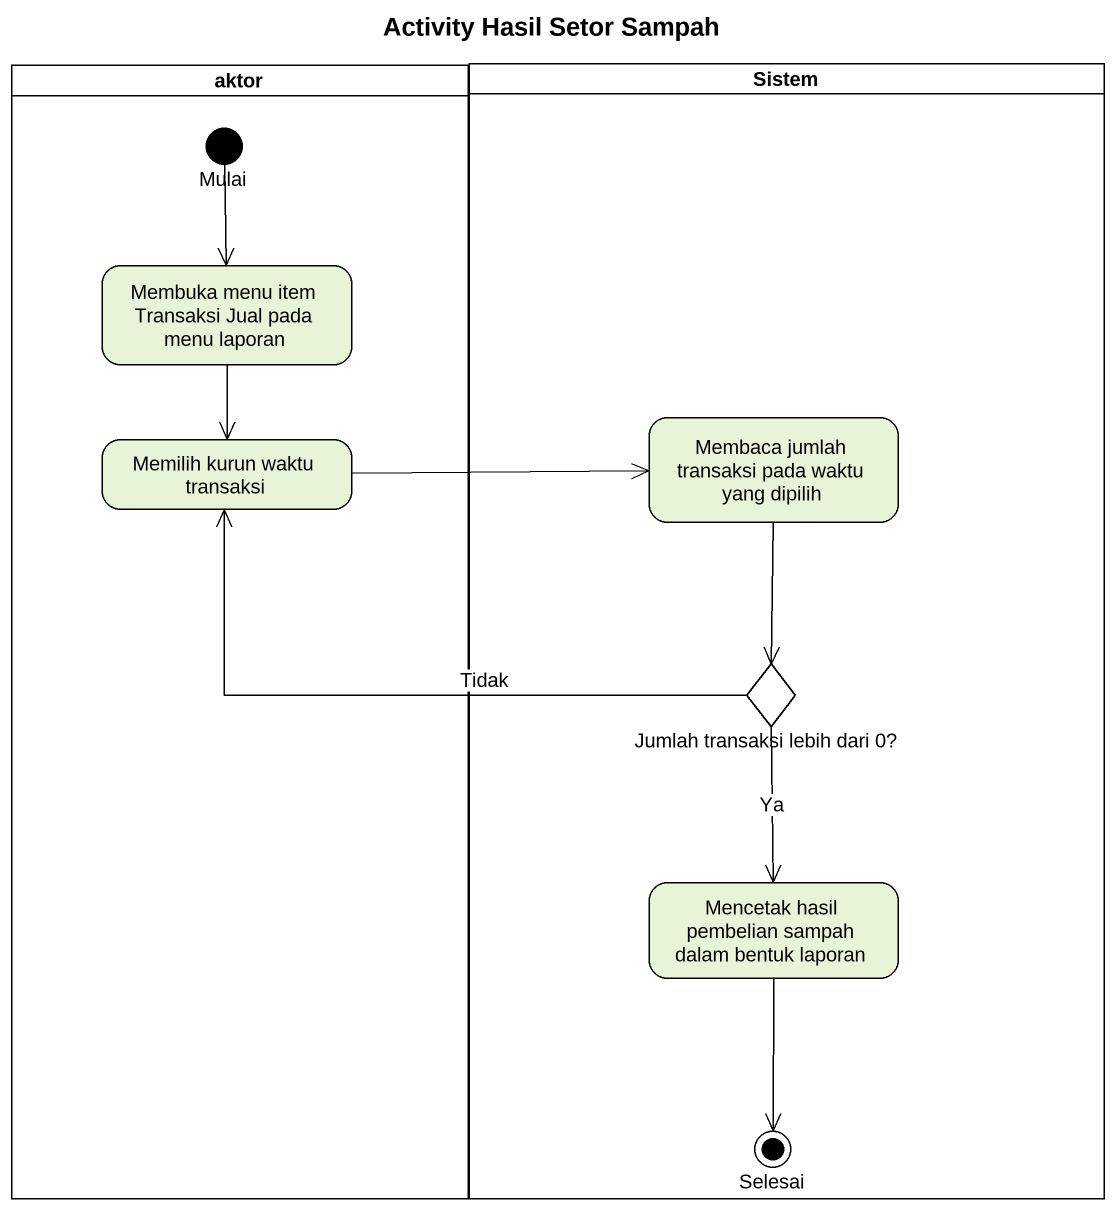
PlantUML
@startuml
title Activity Hasil Setor Sampah
hide empty description
state aktor <<partition>> {
  state Mulai <<start>>
  state "Membuka menu item Transaksi Jual pada menu laporan" as Membuka_menu_item_Transaksi
  state "Memilih kurun waktu transaksi" as Memilih_kurun_waktu
}
state Sistem <<partition>> {
  state "Membaca jumlah transaksi pada waktu yang dipilih" as Membaca_jumlah_transaksi
  state "Jumlah transaksi lebih dari 0?" as Jumlah_transaksi_lebih_dari <<choice>>
  state "Mencetak hasil pembelian sampah dalam bentuk laporan" as Mencetak_hasil_pembelian
  state Selesai <<end>>
}
Mulai --> Membuka_menu_item_Transaksi
Membuka_menu_item_Transaksi --> Memilih_kurun_waktu
Memilih_kurun_waktu -right-> Membaca_jumlah_transaksi
Membaca_jumlah_transaksi --> Jumlah_transaksi_lebih_dari
Jumlah_transaksi_lebih_dari -left-> Memilih_kurun_waktu : Tidak
Jumlah_transaksi_lebih_dari --> Mencetak_hasil_pembelian : Ya
Mencetak_hasil_pembelian --> Selesai
@enduml
